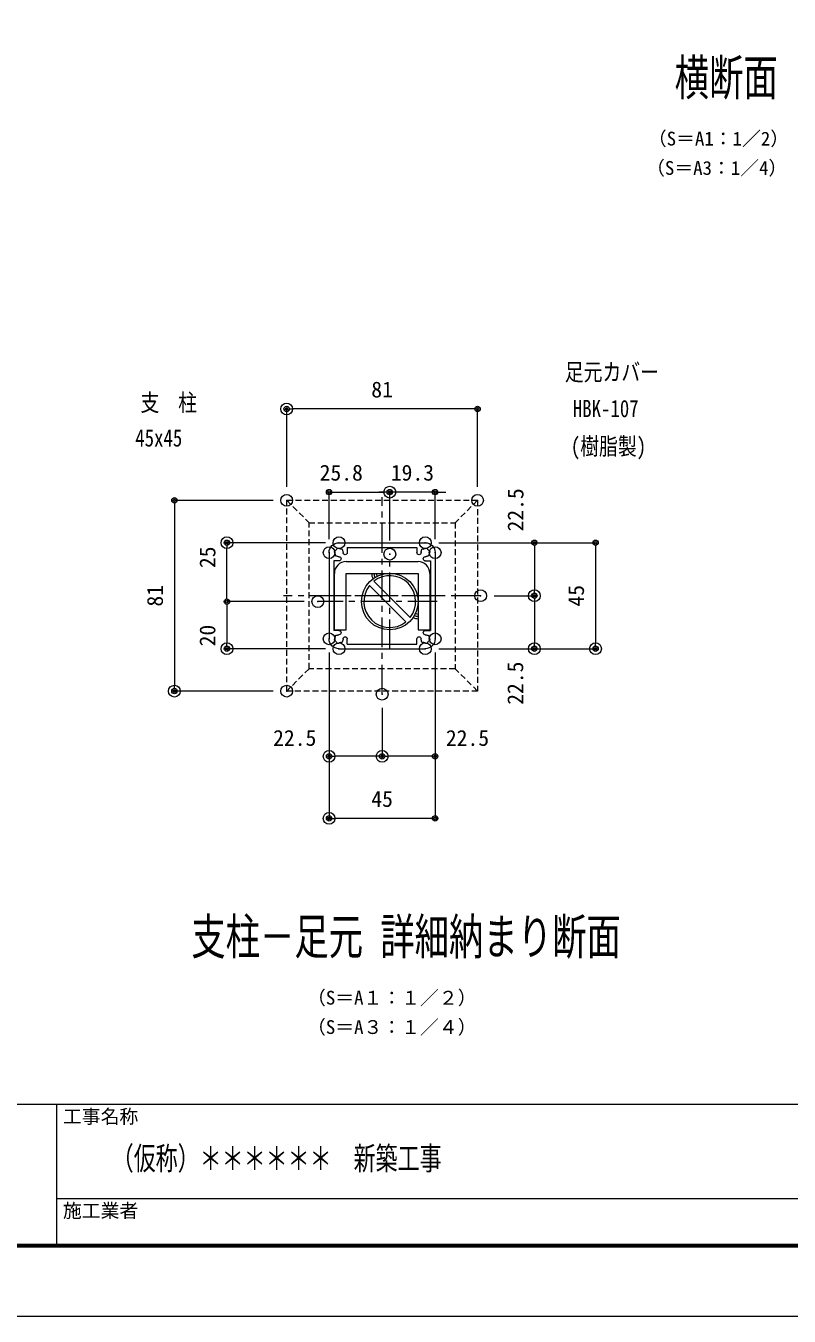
# Model space of a CAD drawing. Units: millimetres, scale not verified. Extents: x -3564 to 3564, y -1188 to 1188.
# Drawn here: x 2299 to 2946, y -1188 to -92 of the extents above; entities that cross this region are included whole.
import ezdxf
from ezdxf.enums import TextEntityAlignment as Align

# ---------------------------------------------------------------- set-up
doc = ezdxf.new("R2010")
doc.units = ezdxf.units.MM
doc.header["$LTSCALE"] = 20
doc.header["$PDMODE"] = 32
doc.header["$PDSIZE"] = 10
doc.linetypes.add('USER1', pattern=[2, 1.25, -0.25, 0.25, -0.25])
doc.linetypes.add('USER3', pattern=[0.375, 0.25, -0.125])
for name, color, linetype, lineweight in [('0-0_0', 7, 'Continuous', 18), ('0-1_DEFPOINTS', 7, 'Continuous', 18), ('0-3_MOJI', 7, 'Continuous', 18), ('0-4_アンカー', 4, 'Continuous', 18), ('0-5_WAKU', 7, 'Continuous', 18), ('0-8_3中心線', 2, 'USER1', 18), ('0-9_41ｱﾙﾐ', 6, 'Continuous', 18), ('0-A_1手摺寸法', 7, 'Continuous', 18), ('0-B_42ｱﾙﾐ部品', 6, 'Continuous', 18), ('0-F_2隠れ', 6, 'USER3', 18)]:
    doc.layers.add(name, color=color, linetype=linetype, lineweight=lineweight)
doc.styles.add('ＭＳ ゴシック', font='')
doc.styles.get('ＭＳ ゴシック').set_extended_font_data('MS Gothic')

# ---------------------------------------------------------------- blocks, each defined once
blk = doc.blocks.new('_ORIGIN2')
at = {"layer": '0-0_0'}
blk.add_line((-0.5, 0), (-1, 0), dxfattribs=at)
for radius in [0.5, 0.25]:
    blk.add_circle((0, 0), radius, dxfattribs=at)
blk = doc.blocks.new('D127')
at = {"layer": '0-1_DEFPOINTS'}
for p in [(8330.46, 513.3), (8377.47, 468.3), (8423.11, 468.3)]:
    blk.add_point(p, dxfattribs=at)
at = {"layer": '0-A_1手摺寸法'}
for p, q in [((8341.96, 513.3), (8423.11, 513.3)), ((8423.11, 508.7), (8423.11, 472.9)), ((8388.97, 468.3), (8423.11, 468.3))]:
    blk.add_line(p, q, dxfattribs=at)
at = {"layer": '0-A_1手摺寸法', "xscale": 4.6, "yscale": 4.6}
for p, rotation in [((8423.11, 513.3), 90), ((8423.11, 468.3), 270)]:
    blk.add_blockref('_ORIGIN2', p, dxfattribs=dict(at, rotation=rotation))
at = {"layer": '0-A_1手摺寸法', "style": 'ＭＳ ゴシック'}
blk.add_text('22.5', height=13.49, rotation=90, dxfattribs=at).set_placement((8417.84, 522.85), align=Align.BOTTOM_LEFT)
blk = doc.blocks.new('D128')
at = {"layer": '0-1_DEFPOINTS'}
for p in [(8212.86, 549.3), (8117.59, 387.3), (8212.86, 387.3)]:
    blk.add_point(p, dxfattribs=at)
at = {"layer": '0-A_1手摺寸法'}
for p, q in [((8201.36, 549.3), (8117.59, 549.3)), ((8117.59, 544.7), (8117.59, 391.9)), ((8201.36, 387.3), (8117.59, 387.3))]:
    blk.add_line(p, q, dxfattribs=at)
at = {"layer": '0-A_1手摺寸法', "xscale": 4.6, "yscale": 4.6}
for p, rotation in [((8117.59, 549.3), 90), ((8117.59, 387.3), 270)]:
    blk.add_blockref('_ORIGIN2', p, dxfattribs=dict(at, rotation=rotation))
at = {"layer": '0-A_1手摺寸法', "style": 'ＭＳ ゴシック'}
blk.add_text('81', height=13.49, rotation=90, dxfattribs=at).set_placement((8111.84, 459.1), align=Align.BOTTOM_LEFT)
blk = doc.blocks.new('D129')
at = {"layer": '0-1_DEFPOINTS'}
for p in [(8248.86, 431.7), (8338.86, 431.7), (8248.86, 279.21)]:
    blk.add_point(p, dxfattribs=at)
at = {"layer": '0-A_1手摺寸法'}
for p, q in [((8248.86, 420.2), (8248.86, 279.21)), ((8338.86, 420.2), (8338.86, 279.21)), ((8334.26, 279.21), (8253.46, 279.21))]:
    blk.add_line(p, q, dxfattribs=at)
at = {"layer": '0-A_1手摺寸法', "xscale": 4.6, "yscale": 4.6, "rotation": 180}
blk.add_blockref('_ORIGIN2', (8248.86, 279.21), dxfattribs=at)
at = {"layer": '0-A_1手摺寸法', "xscale": 4.6, "yscale": 4.6}
blk.add_blockref('_ORIGIN2', (8338.86, 279.21), dxfattribs=at)
at = {"layer": '0-A_1手摺寸法', "style": 'ＭＳ ゴシック'}
blk.add_text('45', height=13.49, dxfattribs=at).set_placement((8284.66, 284.96), align=Align.BOTTOM_LEFT)
blk = doc.blocks.new('D130')
at = {"layer": '0-1_DEFPOINTS'}
for p in [(8248.86, 431.7), (8293.86, 384.69), (8248.86, 331.93)]:
    blk.add_point(p, dxfattribs=at)
at = {"layer": '0-A_1手摺寸法'}
for p, q in [((8248.86, 420.2), (8248.86, 331.93)), ((8293.86, 373.19), (8293.86, 331.93)), ((8289.26, 331.93), (8253.46, 331.93))]:
    blk.add_line(p, q, dxfattribs=at)
at = {"layer": '0-A_1手摺寸法', "xscale": 4.6, "yscale": 4.6, "rotation": 180}
blk.add_blockref('_ORIGIN2', (8248.86, 331.93), dxfattribs=at)
at = {"layer": '0-A_1手摺寸法', "xscale": 4.6, "yscale": 4.6}
blk.add_blockref('_ORIGIN2', (8293.86, 331.93), dxfattribs=at)
at = {"layer": '0-A_1手摺寸法', "style": 'ＭＳ ゴシック'}
blk.add_text('22.5', height=13.49, dxfattribs=at).set_placement((8201.33, 336.78), align=Align.BOTTOM_LEFT)
blk = doc.blocks.new('D131')
at = {"layer": '0-1_DEFPOINTS'}
for p in [(8338.86, 431.7), (8293.86, 384.69), (8293.86, 331.93)]:
    blk.add_point(p, dxfattribs=at)
at = {"layer": '0-A_1手摺寸法'}
for p, q in [((8338.86, 420.2), (8338.86, 331.93)), ((8293.86, 373.19), (8293.86, 331.93)), ((8334.26, 331.93), (8298.46, 331.93))]:
    blk.add_line(p, q, dxfattribs=at)
at = {"layer": '0-A_1手摺寸法', "xscale": 4.6, "yscale": 4.6, "rotation": 180}
blk.add_blockref('_ORIGIN2', (8293.86, 331.93), dxfattribs=at)
at = {"layer": '0-A_1手摺寸法', "xscale": 4.6, "yscale": 4.6}
blk.add_blockref('_ORIGIN2', (8338.86, 331.93), dxfattribs=at)
at = {"layer": '0-A_1手摺寸法', "style": 'ＭＳ ゴシック'}
blk.add_text('22.5', height=13.49, dxfattribs=at).set_placement((8347.96, 336.75), align=Align.BOTTOM_LEFT)
blk = doc.blocks.new('D132')
at = {"layer": '0-1_DEFPOINTS'}
for p in [(8377.47, 468.3), (8330.46, 423.3), (8423.11, 423.3)]:
    blk.add_point(p, dxfattribs=at)
at = {"layer": '0-A_1手摺寸法'}
for p, q in [((8388.97, 468.3), (8423.11, 468.3)), ((8423.11, 463.7), (8423.11, 427.9)), ((8341.96, 423.3), (8423.11, 423.3))]:
    blk.add_line(p, q, dxfattribs=at)
at = {"layer": '0-A_1手摺寸法', "xscale": 4.6, "yscale": 4.6}
for p, rotation in [((8423.11, 468.3), 90), ((8423.11, 423.3), 270)]:
    blk.add_blockref('_ORIGIN2', p, dxfattribs=dict(at, rotation=rotation))
at = {"layer": '0-A_1手摺寸法', "style": 'ＭＳ ゴシック'}
blk.add_text('22.5', height=13.49, rotation=90, dxfattribs=at).set_placement((8417.65, 375.69), align=Align.BOTTOM_LEFT)
blk = doc.blocks.new('D133')
at = {"layer": '0-1_DEFPOINTS'}
for p in [(8330.46, 513.3), (8330.46, 423.3), (8474.98, 423.3)]:
    blk.add_point(p, dxfattribs=at)
at = {"layer": '0-A_1手摺寸法'}
for p, q in [((8341.96, 513.3), (8474.98, 513.3)), ((8474.98, 508.7), (8474.98, 427.9)), ((8341.96, 423.3), (8474.98, 423.3))]:
    blk.add_line(p, q, dxfattribs=at)
at = {"layer": '0-A_1手摺寸法', "xscale": 4.6, "yscale": 4.6}
for p, rotation in [((8474.98, 513.3), 90), ((8474.98, 423.3), 270)]:
    blk.add_blockref('_ORIGIN2', p, dxfattribs=dict(at, rotation=rotation))
at = {"layer": '0-A_1手摺寸法', "style": 'ＭＳ ゴシック'}
blk.add_text('45', height=13.49, rotation=90, dxfattribs=at).set_placement((8469.23, 459.1), align=Align.BOTTOM_LEFT)
blk = doc.blocks.new('D134')
at = {"layer": '0-1_DEFPOINTS'}
for p in [(8212.86, 626.87), (8212.86, 549.3), (8374.86, 549.3)]:
    blk.add_point(p, dxfattribs=at)
at = {"layer": '0-A_1手摺寸法'}
for p, q in [((8212.86, 560.8), (8212.86, 626.87)), ((8370.26, 626.87), (8217.46, 626.87)), ((8374.86, 560.8), (8374.86, 626.87))]:
    blk.add_line(p, q, dxfattribs=at)
at = {"layer": '0-A_1手摺寸法', "xscale": 4.6, "yscale": 4.6, "rotation": 180}
blk.add_blockref('_ORIGIN2', (8212.86, 626.87), dxfattribs=at)
at = {"layer": '0-A_1手摺寸法', "xscale": 4.6, "yscale": 4.6}
blk.add_blockref('_ORIGIN2', (8374.86, 626.87), dxfattribs=at)
at = {"layer": '0-A_1手摺寸法', "style": 'ＭＳ ゴシック'}
blk.add_text('81', height=13.49, dxfattribs=at).set_placement((8284.66, 632.62), align=Align.BOTTOM_LEFT)
blk = doc.blocks.new('HK-013')
at = {"layer": '0-B_42ｱﾙﾐ部品'}
for p, q in [((18.3, 22.5), (-18.3, 22.5)), ((-22.5, 18.3), (-22.5, -18.3)), ((-22.5, 18.3), (-22.5, 18.3)), ((14.8, 20.5), (-14.8, 20.5)), ((-14.8, 20.5), (-14.8, 18.3)), ((14.8, 20.5), (14.8, 18.3)), ((22.5, 18.3), (22.5, -18.3)), ((-20.5, 14.8), (-20.5, -14.8)), ((-18.3, 14.8), (-20.5, 14.8)), ((18.3, 14.8), (20.5, 14.8)), ((20.5, 14.8), (20.5, -14.8)), ((-18.3, -14.8), (-20.5, -14.8)), ((18.3, -14.8), (20.5, -14.8)), ((-22.5, -18.3), (-22.5, -18.3)), ((-14.8, -20.5), (-14.8, -18.3)), ((14.8, -20.5), (-14.8, -20.5)), ((14.8, -20.5), (14.8, -18.3)), ((18.3, -22.5), (-18.3, -22.5))]:
    blk.add_line(p, q, dxfattribs=at)
for centre, radius, start, end in [((-18.3, 18.3), 4.2, 90, 180), ((18.3, 18.3), 4.2, 0, 90), ((-19.75, 18.69), 0.5, 165, 232.9757), ((-19.75, 18.69), 0.5, 97.0243, 165), ((-18.3, 18.3), 1.75, 180.3589, 195), ((-18.3, 18.3), 1.75, 195, 209.6411), ((-19.36, 17.24), 0.5, 157.0243, 225), ((-18.3, 18.3), 1.75, 135, 149.6411), ((-19.36, 17.24), 0.5, 225, 292.9757), ((-18.3, 18.3), 1.75, 120.3589, 135), ((-18.69, 19.75), 0.5, 105, 172.9757), ((-18.3, 18.3), 1.75, 240.3589, 255), ((-18.69, 19.75), 0.5, 37.0243, 105), ((-18.3, 18.3), 1.75, 255, 270), ((-18.3, 15.68), 0.875, 270, 90), ((-18.3, 18.3), 1.75, 75, 89.6411), ((-18.3, 18.3), 1.75, 60.3589, 75), ((-17.24, 19.36), 0.5, 45, 112.9757), ((-17.24, 19.36), 0.5, 337.0243, 45), ((-18.3, 18.3), 1.75, 15, 29.6411), ((-18.3, 18.3), 1.75, 0.3589, 15), ((-15.67, 18.3), 0.875, 180, 0), ((15.68, 18.3), 0.875, 180, 360), ((18.3, 18.3), 1.75, 165, 179.6411), ((18.3, 18.3), 1.75, 150.3589, 165), ((17.24, 19.36), 0.5, 135, 202.9757), ((17.24, 19.36), 0.5, 67.0243, 135), ((18.3, 18.3), 1.75, 105, 119.6411), ((18.3, 15.68), 0.875, 90, 270), ((18.3, 18.3), 1.75, 90.3589, 105), ((18.69, 19.75), 0.5, 75, 142.9757), ((18.3, 18.3), 1.75, 270, 285), ((18.3, 18.3), 1.75, 285, 299.6411), ((18.69, 19.75), 0.5, 7.0243, 75), ((19.36, 17.24), 0.5, 247.0243, 315), ((18.3, 18.3), 1.75, 45, 59.6411), ((18.3, 18.3), 1.75, 30.3589, 45), ((19.36, 17.24), 0.5, 315, 22.9757), ((19.75, 18.69), 0.5, 15, 82.9757), ((18.3, 18.3), 1.75, 330.3589, 345), ((18.3, 18.3), 1.75, 345, 359.6411), ((19.75, 18.69), 0.5, 307.0243, 15), ((-18.3, -15.68), 0.875, 270, 90), ((18.3, -15.68), 0.875, 90, 270), ((-18.3, -18.3), 4.2, 180, 270), ((-19.75, -18.69), 0.5, 127.0243, 195), ((-19.75, -18.69), 0.5, 195, 262.9757), ((-18.3, -18.3), 1.75, 165, 179.6411), ((-18.3, -18.3), 1.75, 150.3589, 165), ((-19.36, -17.24), 0.5, 135, 202.9757), ((-18.3, -18.3), 1.75, 210.3589, 225), ((-19.36, -17.24), 0.5, 67.0243, 135), ((-18.3, -18.3), 1.75, 225, 239.6411), ((-18.69, -19.75), 0.5, 187.0243, 255), ((-18.3, -18.3), 1.75, 105, 119.6411), ((-18.69, -19.75), 0.5, 255, 322.9757), ((-18.3, -18.3), 1.75, 90, 105), ((-18.3, -18.3), 1.75, 270.3589, 285), ((-18.3, -18.3), 1.75, 285, 299.6411), ((-17.24, -19.36), 0.5, 247.0243, 315), ((-17.24, -19.36), 0.5, 315, 22.9757), ((-18.3, -18.3), 1.75, 330.3589, 345), ((-18.3, -18.3), 1.75, 345, 359.6411), ((-15.68, -18.3), 0.875, 360, 180), ((15.67, -18.3), 0.875, 0, 180), ((18.3, -18.3), 1.75, 180.3589, 195), ((18.3, -18.3), 1.75, 195, 209.6411), ((17.24, -19.36), 0.5, 157.0243, 225), ((17.24, -19.36), 0.5, 225, 292.9757), ((18.3, -18.3), 1.75, 240.3589, 255), ((18.3, -18.3), 1.75, 255, 269.6411), ((18.69, -19.75), 0.5, 217.0243, 285), ((18.3, -18.3), 1.75, 75, 90), ((18.3, -18.3), 4.2, 270, 360), ((18.3, -18.3), 1.75, 60.3589, 75), ((18.69, -19.75), 0.5, 285, 352.9757), ((19.36, -17.24), 0.5, 45, 112.9757), ((18.3, -18.3), 1.75, 300.3589, 315), ((18.3, -18.3), 1.75, 315, 329.6411), ((19.36, -17.24), 0.5, 337.0243, 45), ((19.75, -18.69), 0.5, 277.0243, 345), ((18.3, -18.3), 1.75, 15, 29.6411), ((18.3, -18.3), 1.75, 0.3589, 15), ((19.75, -18.69), 0.5, 345, 52.9757)]:
    blk.add_arc(centre, radius, start, end, dxfattribs=at)
blk = doc.blocks.new('D135')
at = {"layer": '0-1_DEFPOINTS'}
for p in [(8300.36, 556.25), (8338.86, 504.9), (8300.36, 503.61)]:
    blk.add_point(p, dxfattribs=at)
at = {"layer": '0-A_1手摺寸法'}
for p, q in [((8295.76, 556.25), (8291.16, 556.25)), ((8300.36, 515.11), (8300.36, 556.25)), ((8338.86, 556.25), (8300.36, 556.25)), ((8338.86, 516.4), (8338.86, 556.25)), ((8343.46, 556.25), (8348.06, 556.25))]:
    blk.add_line(p, q, dxfattribs=at)
at = {"layer": '0-A_1手摺寸法', "xscale": 4.6, "yscale": 4.6}
blk.add_blockref('_ORIGIN2', (8300.36, 556.25), dxfattribs=at)
at = {"layer": '0-A_1手摺寸法', "xscale": 4.6, "yscale": 4.6, "rotation": 180}
blk.add_blockref('_ORIGIN2', (8338.86, 556.25), dxfattribs=at)
at = {"layer": '0-A_1手摺寸法', "style": 'ＭＳ ゴシック'}
blk.add_text('19.3', height=13.49, dxfattribs=at).set_placement((8301.21, 562), align=Align.BOTTOM_LEFT)
blk = doc.blocks.new('D136')
at = {"layer": '0-1_DEFPOINTS'}
for p in [(8300.36, 556.25), (8248.86, 504.9), (8300.36, 503.61)]:
    blk.add_point(p, dxfattribs=at)
at = {"layer": '0-A_1手摺寸法'}
for p, q in [((8248.86, 516.4), (8248.86, 556.25)), ((8253.46, 556.25), (8295.76, 556.25)), ((8300.36, 515.11), (8300.36, 556.25))]:
    blk.add_line(p, q, dxfattribs=at)
at = {"layer": '0-A_1手摺寸法', "xscale": 4.6, "yscale": 4.6, "rotation": 180}
blk.add_blockref('_ORIGIN2', (8248.86, 556.25), dxfattribs=at)
at = {"layer": '0-A_1手摺寸法', "xscale": 4.6, "yscale": 4.6}
blk.add_blockref('_ORIGIN2', (8300.36, 556.25), dxfattribs=at)
at = {"layer": '0-A_1手摺寸法', "style": 'ＭＳ ゴシック'}
blk.add_text('25.8', height=13.49, dxfattribs=at).set_placement((8240.82, 562), align=Align.BOTTOM_LEFT)
blk = doc.blocks.new('D137')
at = {"layer": '0-1_DEFPOINTS'}
for p in [(8162.15, 513.3), (8257.26, 513.3), (8239.29, 463.3)]:
    blk.add_point(p, dxfattribs=at)
at = {"layer": '0-A_1手摺寸法'}
for p, q in [((8245.76, 513.3), (8162.15, 513.3)), ((8162.15, 467.9), (8162.15, 508.7)), ((8227.79, 463.3), (8162.15, 463.3))]:
    blk.add_line(p, q, dxfattribs=at)
at = {"layer": '0-A_1手摺寸法', "xscale": 4.6, "yscale": 4.6}
for p, rotation in [((8162.15, 513.3), 90), ((8162.15, 463.3), 270)]:
    blk.add_blockref('_ORIGIN2', p, dxfattribs=dict(at, rotation=rotation))
at = {"layer": '0-A_1手摺寸法', "style": 'ＭＳ ゴシック'}
blk.add_text('25', height=13.49, rotation=90, dxfattribs=at).set_placement((8156.4, 491.75), align=Align.BOTTOM_LEFT)
blk = doc.blocks.new('D138')
at = {"layer": '0-1_DEFPOINTS'}
for p in [(8239.29, 463.3), (8162.15, 423.3), (8257.26, 423.3)]:
    blk.add_point(p, dxfattribs=at)
at = {"layer": '0-A_1手摺寸法'}
for p, q in [((8227.79, 463.3), (8162.15, 463.3)), ((8162.15, 458.7), (8162.15, 427.9)), ((8245.76, 423.3), (8162.15, 423.3))]:
    blk.add_line(p, q, dxfattribs=at)
at = {"layer": '0-A_1手摺寸法', "xscale": 4.6, "yscale": 4.6}
for p, rotation in [((8162.15, 463.3), 90), ((8162.15, 423.3), 270)]:
    blk.add_blockref('_ORIGIN2', p, dxfattribs=dict(at, rotation=rotation))
at = {"layer": '0-A_1手摺寸法', "style": 'ＭＳ ゴシック'}
blk.add_text('20', height=13.49, rotation=90, dxfattribs=at).set_placement((8156.4, 425.29), align=Align.BOTTOM_LEFT)

msp = doc.modelspace()

# ---------------------------------------------------------------- linework, layer by layer
at = {"layer": '0-1_DEFPOINTS', "color": 5}
msp.add_lwpolyline([(200.49, 1188), (200.49, -1188), (3564.49, -1188)], dxfattribs=at)
at = {"layer": '0-4_アンカー'}
for p, q in [((2570.43, -547.21), (2631.43, -547.21)), ((2560.43, -605.21), (2560.43, -557.21)), ((2570.43, -605.21), (2570.43, -557.21)), ((2570.43, -557.21), (2631.43, -557.21)), ((2593.43, -557.21), (2631.43, -557.21)), ((2631.43, -557.21), (2631.43, -605.21)), ((2641.43, -557.21), (2641.43, -605.21)), ((2560.43, -605.21), (2570.43, -605.21)), ((2631.43, -605.21), (2641.43, -605.21))]:
    msp.add_line(p, q, dxfattribs=at)
for centre, start, end in [((2570.43, -557.21), 90, 180), ((2631.43, -557.21), 0, 90)]:
    msp.add_arc(centre, 10, start, end, dxfattribs=at)
at = {"layer": '0-5_WAKU'}
for p, q in [((280.49, -1008), (3480.49, -1008)), ((2324.49, -1008), (2324.49, -1128)), ((2324.49, -1088), (3332.49, -1088)), ((279.89, -1128.6), (3481.09, -1128.6)), ((280.49, -1128), (3480.49, -1128)), ((281.09, -1127.4), (3479.89, -1127.4)), ((281.69, -1126.8), (3479.29, -1126.8)), ((279.29, -1129.2), (3481.69, -1129.2))]:
    msp.add_line(p, q, dxfattribs=at)
at = {"layer": '0-8_3中心線'}
for p, q in [((2600.93, -659.83), (2600.93, -492.6)), ((2607.43, -621.52), (2607.43, -540.91)), ((2684.55, -576.21), (2517.32, -576.21)), ((2652.74, -576.21), (2551.36, -576.21)), ((2647.74, -581.21), (2546.36, -581.21))]:
    msp.add_line(p, q, dxfattribs=at)
at = {"layer": '0-9_41ｱﾙﾐ'}
for p, q in [((2621.05, -598.49), (2590.15, -567.59)), ((2624.71, -594.83), (2593.81, -563.93))]:
    msp.add_line(p, q, dxfattribs=at)
msp.add_circle((2607.43, -581.21), 24, dxfattribs=at)
for start, end in [(141.75633, 308.24367), (321.75633, 128.24367)]:
    msp.add_arc((2607.43, -581.21), 22, start, end, dxfattribs=at)
at = {"layer": '0-A_1手摺寸法', "color": 3}
for centre, radius, start, end in [((2600.32, -557.21), 8.33, 180, 213.21396), ((2600.32, -557.21), 6.33, 180, 213.11704), ((2600.32, -557.21), 4.33, 180, 215.15014), ((2631.43, -587.43), 4.33, 239.9842, 270), ((2631.43, -587.43), 8.33, 240.32789, 270), ((2631.43, -587.43), 6.33, 240.96643, 270)]:
    msp.add_arc(centre, radius, start, end, dxfattribs=at)
at = {"layer": '0-F_2隠れ'}
for p, q in [((2519.93, -495.21), (2538.93, -514.21)), ((2519.93, -657.21), (2519.93, -495.21)), ((2519.93, -495.21), (2681.93, -495.21)), ((2681.93, -495.21), (2662.93, -514.21)), ((2681.93, -495.21), (2681.93, -657.21)), ((2538.93, -514.21), (2662.93, -514.21)), ((2538.93, -638.21), (2538.93, -514.21)), ((2662.93, -514.21), (2662.93, -638.21)), ((2538.93, -638.21), (2519.93, -657.21)), ((2662.93, -638.21), (2538.93, -638.21)), ((2681.93, -657.21), (2662.93, -638.21)), ((2681.93, -657.21), (2519.93, -657.21))]:
    msp.add_line(p, q, dxfattribs=at)

# ---------------------------------------------------------------- block references
at = {"layer": '0-9_41ｱﾙﾐ', "xscale": -2, "yscale": 2}
msp.add_blockref('HK-013', (2600.93, -576.21), dxfattribs=at)
at = {"layer": '0-A_1手摺寸法'}
for name in ['D134', 'D136', 'D135', 'D128', 'D127', 'D137', 'D133', 'D138', 'D132', 'D130', 'D129', 'D131']:
    msp.add_blockref(name, (-5692.93, -1044.52), dxfattribs=at)

# ---------------------------------------------------------------- texts
at = {"layer": '0-0_0', "style": 'ＭＳ ゴシック'}
for s, height, width, p in [('足元カバー', 14.66, 0.8, (2755.94, -397.99)), ('支\u3000柱', 14.66, 0.8, (2395.85, -423.97)), ('HBK-107', 14.66, 0.8, (2762.78, -428.98)), ('45x45', 14.66, 0.8, (2391.42, -453.91)), ('(樹脂製)', 14.66, 0.8, (2761.05, -460.99)), ('支柱－足元 詳細納まり断面', 30.55, 0.7, (2438.95, -890.06)), ('（仮称）＊＊＊＊＊＊\u3000新築工事', 19.55, 0.7, (2371.43, -1069.61))]:
    msp.add_text(s, height=height, dxfattribs=dict(at, width=width)).set_placement(p, align=Align.BOTTOM_LEFT)
for s, p in [('（S＝A１：１／２）', (2537.17, -926.97)), ('（S＝A３：１／４）', (2537.17, -951.88))]:
    msp.add_text(s, height=11.73, dxfattribs=at).set_placement(p, align=Align.BOTTOM_LEFT)
at = {"layer": '0-3_MOJI', "style": 'ＭＳ ゴシック', "width": 0.7}
msp.add_text('横断面', height=30.55, dxfattribs=at).set_placement((2849.24, -160.53), align=Align.BOTTOM_LEFT)
at = {"layer": '0-3_MOJI', "style": 'ＭＳ ゴシック'}
for s, p in [('（S＝A1：1／2）', (2826.45, -197.44)), ('（S＝A3：1／4）', (2824.92, -222.35)), ('工事名称', (2330, -1027.79)), ('施工業者', (2330, -1107.79))]:
    msp.add_text(s, height=11.73, dxfattribs=at).set_placement(p, align=Align.BOTTOM_LEFT)

doc.saveas('drawing.dxf')
